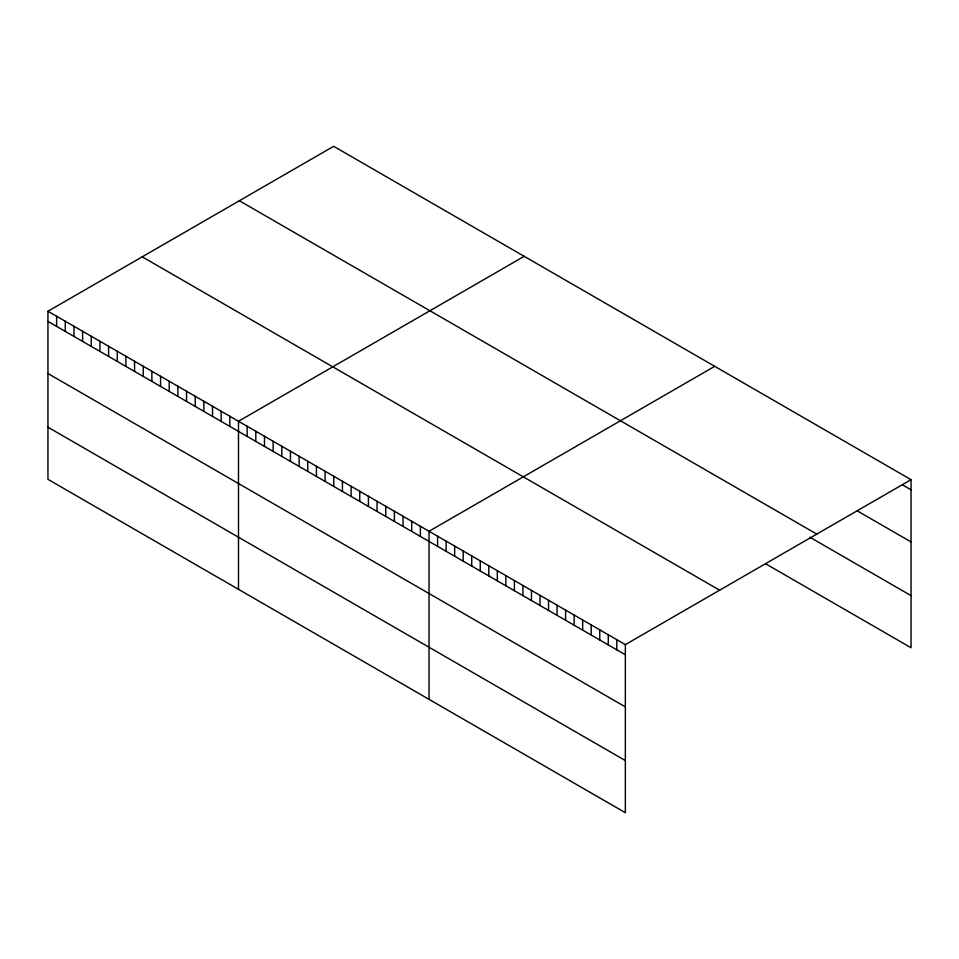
<?xml version="1.0" encoding="UTF-8"?>
<svg xmlns="http://www.w3.org/2000/svg" width="959" height="959" viewBox="0 0 959 959"><rect width="100%" height="100%" fill="white"/><g stroke="black" fill="none" stroke-linecap="round" stroke-linejoin="round"><path stroke-width="1.44" d="M47.95 311.255L625.352 644.616L625.352 812.693L47.95 479.32L47.95 311.255L333.648 146.307L911.05 479.68L911.05 647.745L765.941 563.964M524.189 256.317L238.491 421.265L238.491 589.329M714.731 366.326L429.033 531.274L429.033 699.351M625.352 644.616L911.05 479.68M902.515 484.894L911.05 489.821M857.394 510.955L911.05 541.931M239.366 200.743L816.768 534.103M809.84 537.196L911.05 595.635M142.232 256.82L719.634 590.193M47.95 321.397L625.352 654.769M47.95 373.519L625.352 706.879M47.95 427.211L625.352 760.571M616.817 639.689L616.817 649.83M608.282 634.762L608.282 644.904M599.747 629.835L599.747 639.977M591.212 624.908L591.212 635.05M582.676 619.982L582.676 630.123M574.141 615.055L574.141 625.196M565.606 610.128L565.606 620.269M557.071 605.189L557.071 615.342M548.536 600.262L548.536 610.415M540.001 595.335L540.001 605.489M531.466 590.408L531.466 600.55M522.931 585.481L522.931 595.623M514.396 580.555L514.396 590.696M505.861 575.628L505.861 585.769M497.325 570.701L497.325 580.842M488.79 565.774L488.79 575.915M480.255 560.847L480.255 570.989M471.72 555.92L471.72 566.062M463.185 550.981L463.185 561.135M454.65 546.055L454.65 556.208M446.115 541.128L446.115 551.281M437.58 536.201L437.58 546.342M420.378 526.275L420.378 536.417M411.711 521.276L411.711 531.418M403.056 516.278L403.056 526.419M394.389 511.279L394.389 521.42M385.734 506.268L385.734 516.422M377.067 501.269L377.067 511.423M368.412 496.271L368.412 506.412M359.745 491.272L359.745 501.413M351.09 486.273L351.09 496.414M342.423 481.274L342.423 491.416M333.768 476.275L333.768 486.417M325.101 471.265L325.101 481.418M316.446 466.266L316.446 476.419M307.779 461.267L307.779 471.408M299.124 456.268L299.124 466.41M290.457 451.269L290.457 461.411M281.802 446.271L281.802 456.412M273.135 441.272L273.135 451.413M264.48 436.261L264.48 446.414M255.813 431.262L255.813 441.416M247.158 426.264L247.158 436.405M229.836 416.266L229.836 426.407M221.169 411.267L221.169 421.409M212.514 406.268L212.514 416.41M203.847 401.258L203.847 411.411M195.192 396.259L195.192 406.412M186.525 391.26L186.525 401.413M177.871 386.261L177.871 396.403M169.204 381.262L169.204 391.404M160.549 376.264L160.549 386.405M151.882 371.265L151.882 381.406M143.227 366.266L143.227 376.407M134.56 361.255L134.56 371.409M125.905 356.257L125.905 366.41M117.238 351.258L117.238 361.399M108.583 346.259L108.583 356.4M99.916 341.26L99.916 351.402M91.261 336.261L91.261 346.403M82.594 331.263L82.594 341.404M73.939 326.252L73.939 336.405M65.272 321.253L65.272 331.406M56.617 316.254L56.617 326.396"/></g></svg>
